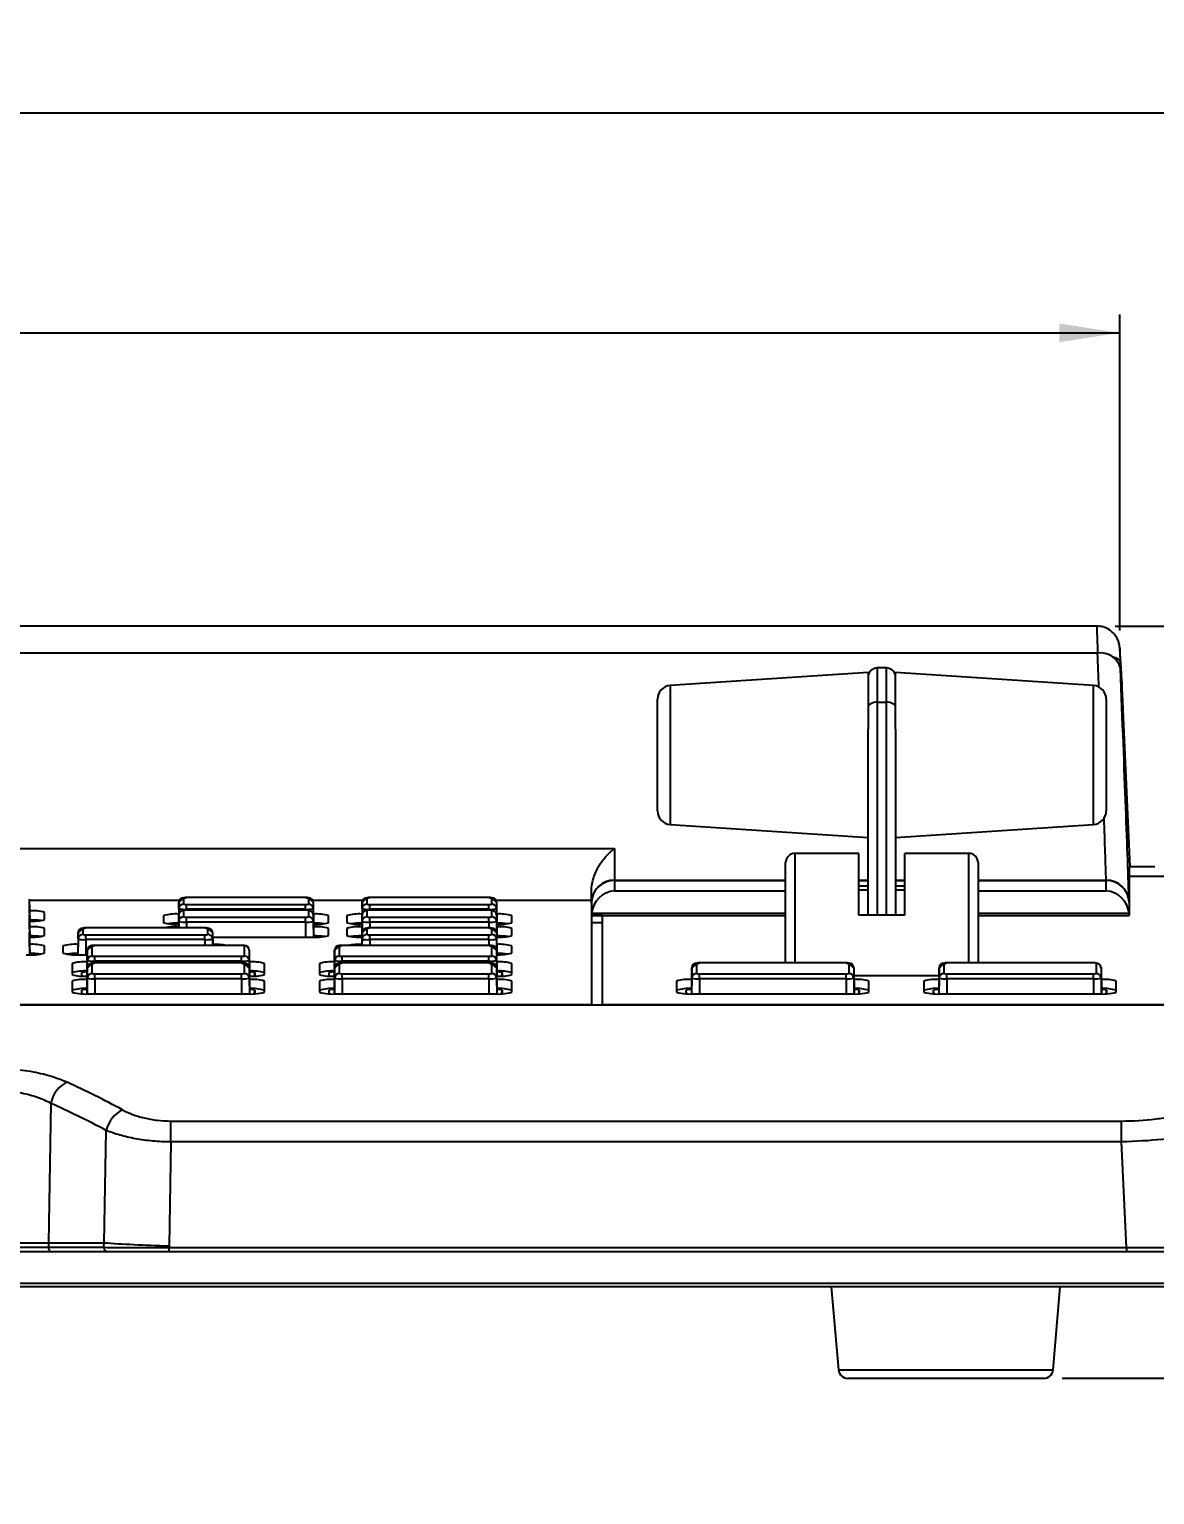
# Model space of a CAD drawing. Header units: millimetres. Extents: x 102 to 710, y 145 to 429.
# Drawn here: x 232 to 293.4, y 159.3 to 239.3 of the extents above; entities that cross this region are included whole.
import ezdxf

# ---------------------------------------------------------------- set-up
doc = ezdxf.new("R2010")
doc.units = ezdxf.units.MM
doc.layers.add('DIM', color=5, linetype='Continuous')
doc.styles.add('SLDTEXTSTYLE0', font='TXT', dxfattribs={"width": 0.75})
doc.dimstyles.new('SLDDIMSTYLE0', dxfattribs={"dimtxt": 3.5, "dimasz": 3.302, "dimexe": 0, "dimexo": 0.0625, "dimgap": 0.875, "dimtad": 1, "dimlfac": 2, "dimrnd": 1e-09, "dimzin": 4, "dimdsep": 46, "dimtxsty": 'SLDTEXTSTYLE0', "dimsah": 1, "dimcen": 0.09, "dimadec": 0, "dimazin": 1, "dimtfac": 1, "dimtofl": 0, "dimtmove": 0, "dimatfit": 3, "dimfxl": 1, "dimfrac": 2, "dimtolj": 1, "dimtzin": 12, "dimarcsym": 0})
doc.dimstyles.new('SLDDIMSTYLE1', dxfattribs={"dimtxt": 3.5, "dimasz": 3.302, "dimexe": 0, "dimexo": 0.0625, "dimgap": 0.875, "dimtad": 1, "dimlfac": 2, "dimrnd": 1e-09, "dimzin": 12, "dimdsep": 46, "dimtxsty": 'SLDTEXTSTYLE0', "dimsah": 1, "dimcen": 0.09, "dimadec": 0, "dimazin": 3, "dimtfac": 1, "dimtofl": 0, "dimtmove": 0, "dimatfit": 3, "dimfxl": 1, "dimfrac": 2, "dimtolj": 1, "dimtzin": 12, "dimarcsym": 0})
doc.dimstyles.new('SLDDIMSTYLE2', dxfattribs={"dimtxt": 3.5, "dimasz": 3.302, "dimexe": 0, "dimexo": 0.0625, "dimgap": 0.875, "dimtad": 1, "dimlfac": 2, "dimrnd": 1e-09, "dimzin": 12, "dimdsep": 46, "dimtxsty": 'SLDTEXTSTYLE0', "dimsah": 1, "dimcen": 0.09, "dimadec": 0, "dimazin": 3, "dimtfac": 1, "dimtmove": 0, "dimatfit": 0, "dimfxl": 1, "dimfrac": 2, "dimtolj": 1, "dimtzin": 12, "dimarcsym": 0})

# ---------------------------------------------------------------- blocks, each defined once
blk = doc.blocks.new('_D')
at = {"layer": 'DIM'}
for p, q in [((102.116, 172.945), (102.118, 235.749)), ((301.968, 172.941), (301.969, 235.745)), ((102.118, 234.749), (301.969, 234.745))]:
    blk.add_line(p, q, dxfattribs=at)
for points in [[(102.118, 234.749), (105.42, 234.241), (105.42, 235.257)], [(301.969, 234.745), (298.667, 235.253), (298.667, 234.237)]]:
    blk.add_solid(points, dxfattribs=at)
at = {"layer": 'DIM', "insert": (188.938, 239.259), "char_height": 3.5, "attachment_point": 1, "rotation": 359.99891, "style": 'SLDTEXTSTYLE0'}
blk.add_mtext('399.70', dxfattribs=at)
blk = doc.blocks.new('_D_1')
at = {"layer": 'DIM'}
for p, q in [((112.554, 206.508), (112.554, 223.747)), ((291.53, 206.508), (291.53, 223.747)), ((112.554, 222.747), (291.53, 222.747))]:
    blk.add_line(p, q, dxfattribs=at)
for points in [[(112.554, 222.747), (115.856, 222.239), (115.856, 223.255)], [(291.53, 222.747), (288.228, 223.255), (288.228, 222.239)]]:
    blk.add_solid(points, dxfattribs=at)
at = {"layer": 'DIM', "insert": (188.938, 227.259), "char_height": 3.5, "attachment_point": 1, "style": 'SLDTEXTSTYLE0'}
blk.add_mtext('357.95', dxfattribs=at)
blk = doc.blocks.new('_D_2')
at = {"layer": 'DIM'}
for p, q in [((311.53, 170.69), (311.53, 177.04)), ((301.585, 170.69), (312.53, 170.69)), ((311.53, 170.69), (311.53, 165.69)), ((288.388, 165.69), (312.53, 165.69)), ((311.53, 165.69), (311.53, 159.34))]:
    blk.add_line(p, q, dxfattribs=at)
for points in [[(311.53, 170.69), (312.038, 173.992), (311.022, 173.992)], [(311.53, 165.69), (311.022, 162.388), (312.038, 162.388)]]:
    blk.add_solid(points, dxfattribs=at)
at = {"layer": 'DIM', "insert": (307.018, 165.498), "char_height": 3.5, "attachment_point": 1, "rotation": 90, "style": 'SLDTEXTSTYLE0'}
blk.add_mtext('10', dxfattribs=at)
blk = doc.blocks.new('_D_3')
at = {"layer": 'DIM'}
for p, q in [((291.277, 206.747), (334.69, 206.747)), ((333.69, 170.69), (333.69, 206.747)), ((301.585, 170.69), (334.69, 170.69))]:
    blk.add_line(p, q, dxfattribs=at)
for points in [[(333.69, 206.747), (333.182, 203.445), (334.198, 203.445)], [(333.69, 170.69), (334.198, 173.992), (333.182, 173.992)]]:
    blk.add_solid(points, dxfattribs=at)
at = {"layer": 'DIM', "insert": (329.179, 184.454), "char_height": 3.5, "attachment_point": 1, "rotation": 90, "style": 'SLDTEXTSTYLE0'}
blk.add_mtext('72.12', dxfattribs=at)

msp = doc.modelspace()

# ---------------------------------------------------------------- linework, layer by layer
at = {"color": 7, "linetype": 'Continuous', "lineweight": 25}
for p, q in [((290.2771, 206.7471), (113.8069, 206.7471)), ((291.6231, 204.1469), (291.5283, 205.5382)), ((291.53, 205.5075), (291.5283, 205.5382)), ((290.3153, 205.2664), (113.7688, 205.2664)), ((291.542, 204.8155), (291.5296, 204.8535)), ((291.6248, 204.1162), (291.53, 205.5075)), ((277.792, 204.2076), (266.9932, 203.5033)), ((277.792, 204.2076), (277.792, 201.1137)), ((278.792, 204.4576), (278.292, 204.4576)), ((290.0908, 203.5033), (279.292, 204.2076)), ((279.292, 201.1137), (279.292, 204.2076)), ((291.6248, 204.1162), (291.6231, 204.1469)), ((266.292, 196.6603), (266.292, 202.7549)), ((278.292, 202.5924), (278.792, 202.5924)), ((290.792, 202.7549), (290.792, 197.4827)), ((292.0949, 193.6045), (291.7362, 201.7574)), ((277.792, 190.9736), (277.792, 201.1137)), ((279.292, 201.1137), (279.292, 190.9736)), ((290.792, 197.4827), (290.792, 196.6603)), ((266.9932, 195.9119), (277.792, 195.2076)), ((279.292, 195.2076), (290.0908, 195.9119)), ((263.942, 194.5997), (263.942, 192.8698)), ((277.292, 194.3395), (273.792, 194.3395)), ((277.292, 190.9736), (277.292, 194.3395)), ((283.292, 194.3395), (279.792, 194.3395)), ((279.792, 190.9736), (279.792, 194.3395)), ((273.292, 188.3607), (273.292, 193.8395)), ((283.792, 193.8395), (283.792, 188.3607)), ((293.4361, 193.6045), (292.0495, 193.6045)), ((263.942, 192.8698), (263.942, 192.8567)), ((263.942, 192.8567), (263.942, 192.3029)), ((263.942, 192.8567), (263.942, 192.8567)), ((263.942, 192.8567), (273.292, 192.8567)), ((277.292, 192.8567), (277.792, 192.8567)), ((279.292, 192.8567), (279.792, 192.8567)), ((283.792, 192.8567), (290.7897, 192.8567)), ((290.7897, 192.8567), (290.7893, 192.8698)), ((290.7911, 192.3029), (290.7911, 192.8567)), ((292.042, 193.0886), (292.042, 190.953)), ((292.042, 193.0886), (293.9518, 193.0886)), ((247.0896, 191.9341), (240.5896, 191.9341)), ((247.0896, 191.9331), (240.5896, 191.9331)), ((257.0896, 191.9341), (250.5896, 191.9341)), ((257.0896, 191.9331), (250.5896, 191.9331)), ((262.692, 191.6801), (262.692, 192.273)), ((277.292, 192.5719), (277.792, 192.5719)), ((277.792, 192.3385), (277.292, 192.3385)), ((279.292, 192.5719), (279.792, 192.5719)), ((279.792, 192.3385), (279.292, 192.3385)), ((232.0066, 191.8482), (232.0066, 191.4996)), ((232.0066, 191.8482), (232.0278, 190.6407)), ((232.0079, 191.7763), (240.2912, 191.7763)), ((240.1726, 191.6739), (240.1515, 190.4664)), ((240.1726, 191.3253), (240.1726, 191.6739)), ((240.4226, 191.9186), (240.4226, 191.57)), ((240.4226, 191.2213), (240.4226, 190.8727)), ((240.5896, 191.2889), (240.5896, 191.5554)), ((240.5896, 191.5554), (247.0896, 191.5554)), ((247.0896, 191.2889), (240.5896, 191.2889)), ((247.0896, 191.2368), (240.5896, 191.2368)), ((247.0896, 191.2359), (240.5896, 191.2359)), ((247.0896, 191.2889), (247.0896, 191.5554)), ((247.2567, 191.57), (247.2567, 191.9186)), ((247.2567, 190.8727), (247.2567, 191.2213)), ((247.3881, 191.7763), (250.2912, 191.7763)), ((247.5066, 191.6739), (247.5066, 191.3253)), ((247.5066, 191.6739), (247.5278, 190.4664)), ((250.1726, 191.6739), (250.1515, 190.4664)), ((250.1726, 191.3253), (250.1726, 191.6739)), ((250.4226, 191.9186), (250.4226, 191.57)), ((250.4226, 191.2213), (250.4226, 190.8727)), ((250.5896, 191.2889), (250.5896, 191.5554)), ((250.5896, 191.5554), (257.0896, 191.5554)), ((257.0896, 191.2889), (250.5896, 191.2889)), ((257.0896, 191.2368), (250.5896, 191.2368)), ((257.0896, 191.2359), (250.5896, 191.2359)), ((257.0896, 191.2889), (257.0896, 191.5554)), ((257.2567, 191.57), (257.2567, 191.9186)), ((257.2567, 190.8727), (257.2567, 191.2213)), ((257.3881, 191.7763), (262.692, 191.7763)), ((257.5066, 191.6739), (257.5066, 191.3253)), ((257.5066, 191.6739), (257.5278, 190.4664)), ((262.692, 191.6303), (262.692, 191.6801)), ((262.692, 191.6303), (262.692, 190.953)), ((292.0381, 191.7344), (292.0399, 191.6781)), ((292.0399, 191.6781), (292.0399, 191.003)), ((232.0066, 190.9766), (232.0066, 190.628)), ((232.0066, 190.9766), (232.0278, 189.7691)), ((232.8396, 190.7263), (232.8396, 191.1185)), ((239.3396, 190.9442), (239.3396, 190.552)), ((240.1726, 190.9766), (240.1604, 190.2781)), ((240.1726, 190.628), (240.1726, 190.9766)), ((240.5896, 190.5917), (240.5896, 190.8582)), ((240.5896, 190.8582), (247.0896, 190.8582)), ((247.0896, 190.5917), (240.5896, 190.5917)), ((247.0896, 190.5917), (247.0896, 190.8582)), ((247.5066, 190.9766), (247.5066, 190.628)), ((247.5066, 190.9766), (247.5278, 189.7691)), ((248.3396, 190.552), (248.3396, 190.9442)), ((249.3396, 190.9442), (249.3396, 190.552)), ((250.1726, 190.9766), (250.1515, 189.7691)), ((250.1726, 190.628), (250.1726, 190.9766)), ((250.5896, 190.5917), (250.5896, 190.8582)), ((250.5896, 190.8582), (257.0896, 190.8582)), ((257.0896, 190.5917), (250.5896, 190.5917)), ((257.0896, 190.5917), (257.0896, 190.8582)), ((257.5066, 190.9766), (257.5066, 190.628)), ((257.5066, 190.9766), (257.5278, 189.7691)), ((258.3396, 190.552), (258.3396, 190.9442)), ((262.692, 190.953), (273.292, 190.953)), ((263.292, 190.9509), (262.692, 190.9509)), ((262.692, 190.9509), (262.692, 186.0895)), ((263.292, 190.5524), (262.692, 190.5524)), ((263.292, 186.0895), (263.292, 190.9509)), ((279.792, 190.9736), (277.292, 190.9736)), ((283.792, 190.953), (292.042, 190.953)), ((292.042, 190.953), (292.0399, 191.003)), ((232.0066, 190.0179), (232.0066, 189.6693)), ((232.0066, 190.0179), (232.0278, 188.8104)), ((232.8396, 189.8547), (232.8396, 190.2469)), ((234.6726, 190.0179), (234.6515, 188.8104)), ((234.6726, 189.6693), (234.6726, 190.0179)), ((234.9226, 190.2626), (234.9226, 189.914)), ((241.5896, 190.2781), (235.0896, 190.2781)), ((241.5896, 190.2772), (235.0896, 190.2772)), ((235.0896, 189.633), (235.0896, 189.8994)), ((235.0896, 189.8994), (241.5896, 189.8994)), ((241.5896, 189.633), (235.0896, 189.633)), ((241.5896, 189.633), (241.5896, 189.8994)), ((241.7567, 189.914), (241.7567, 190.2626)), ((242.0066, 190.0179), (242.0066, 189.6693)), ((242.0066, 190.0179), (242.0189, 189.3194)), ((242.011, 189.7676), (247.3396, 189.7676)), ((248.3396, 189.8547), (248.3396, 190.2469)), ((249.3396, 190.2469), (249.3396, 189.8547)), ((250.1726, 190.0179), (250.1604, 189.3194)), ((250.1726, 189.6693), (250.1726, 190.0179)), ((250.4226, 190.2626), (250.4226, 189.914)), ((257.0896, 190.2781), (250.5896, 190.2781)), ((257.0896, 190.2772), (250.5896, 190.2772)), ((250.5896, 189.633), (250.5896, 189.8994)), ((250.5896, 189.8994), (257.0896, 189.8994)), ((257.0896, 189.633), (250.5896, 189.633)), ((257.0896, 189.633), (257.0896, 189.8994)), ((257.2567, 189.914), (257.2567, 190.2626)), ((257.5066, 190.0179), (257.5066, 189.6693)), ((257.5066, 190.0179), (257.5278, 188.8104)), ((258.3396, 189.8547), (258.3396, 190.2469)), ((232.8396, 188.896), (232.8396, 189.2882)), ((233.8396, 189.2882), (233.8396, 188.896)), ((234.8396, 188.8089), (235.1682, 188.8089)), ((235.1726, 189.0592), (235.1476, 187.6339)), ((235.1726, 188.4927), (235.1726, 189.0592)), ((235.4226, 189.3039), (235.4226, 188.7374)), ((243.5896, 189.3194), (235.5896, 189.3194)), ((243.5896, 189.3185), (235.5896, 189.3185)), ((243.7567, 188.7374), (243.7567, 189.3039)), ((244.0066, 189.0592), (244.0066, 188.4927)), ((244.0066, 189.0592), (244.0316, 187.6339)), ((248.6726, 189.0592), (248.6476, 187.6339)), ((248.6726, 188.4927), (248.6726, 189.0592)), ((248.9226, 189.3039), (248.9226, 188.7374)), ((257.0896, 189.3194), (249.0896, 189.3194)), ((257.0896, 189.3185), (249.0896, 189.3185)), ((257.2567, 188.7374), (257.2567, 189.3039)), ((257.5066, 189.0592), (257.5066, 188.4927)), ((257.5066, 189.0592), (257.5316, 187.6339)), ((258.3396, 188.896), (258.3396, 189.2882)), ((234.3396, 188.3295), (234.3396, 187.7194)), ((235.1726, 188.1005), (235.1476, 186.6752)), ((235.1726, 187.534), (235.1726, 188.1005)), ((235.4226, 188.3452), (235.4226, 187.7787)), ((235.5896, 188.4564), (235.5896, 188.7228)), ((235.5896, 188.7228), (243.5896, 188.7228)), ((243.5896, 188.4564), (235.5896, 188.4564)), ((243.5896, 188.3607), (235.5896, 188.3607)), ((243.5896, 188.3598), (235.5896, 188.3598)), ((243.5896, 188.4564), (243.5896, 188.7228)), ((243.7567, 187.7787), (243.7567, 188.3452)), ((244.0066, 188.1005), (244.0066, 187.534)), ((244.0066, 188.1005), (244.0316, 186.6752)), ((244.8396, 187.7194), (244.8396, 188.3295)), ((247.8396, 188.3295), (247.8396, 187.7194)), ((248.6726, 188.1005), (248.6476, 186.6752)), ((248.6726, 187.534), (248.6726, 188.1005)), ((248.9226, 188.3452), (248.9226, 187.7787)), ((249.0896, 188.4564), (249.0896, 188.7228)), ((249.0896, 188.7228), (257.0896, 188.7228)), ((257.0896, 188.4564), (249.0896, 188.4564)), ((257.0896, 188.3607), (249.0896, 188.3607)), ((257.0896, 188.3598), (249.0896, 188.3598)), ((257.0896, 188.4564), (257.0896, 188.7228)), ((257.2567, 187.7787), (257.2567, 188.3452)), ((257.5066, 188.1005), (257.5066, 187.534)), ((257.5066, 188.1005), (257.5316, 186.6752)), ((258.3396, 187.7194), (258.3396, 188.3295)), ((268.1726, 188.1005), (268.1476, 186.6752)), ((268.1726, 187.534), (268.1726, 188.1005)), ((268.4226, 188.3452), (268.4226, 187.7787)), ((276.5896, 188.3607), (268.5896, 188.3607)), ((276.5896, 188.3598), (268.5896, 188.3598)), ((276.7567, 187.7787), (276.7567, 188.3452)), ((277.0066, 188.1005), (277.0066, 187.534)), ((277.0066, 188.1005), (277.0316, 186.6752)), ((281.6726, 188.1005), (281.6476, 186.6752)), ((281.6726, 187.534), (281.6726, 188.1005)), ((281.9226, 188.3452), (281.9226, 187.7787)), ((290.0896, 188.3607), (282.0896, 188.3607)), ((290.0896, 188.3598), (282.0896, 188.3598)), ((290.2567, 187.7787), (290.2567, 188.3452)), ((290.5066, 188.1005), (290.5066, 187.534)), ((290.5066, 188.1005), (290.5316, 186.6752)), ((234.3396, 187.3708), (234.3396, 186.7607)), ((234.8658, 187.6427), (234.8658, 187.8314)), ((235.5896, 187.4976), (235.5896, 187.7641)), ((235.5896, 187.7641), (243.5896, 187.7641)), ((243.5896, 187.4976), (235.5896, 187.4976)), ((243.5896, 187.4976), (243.5896, 187.7641)), ((244.3134, 187.8314), (244.3134, 187.6427)), ((244.8396, 186.7607), (244.8396, 187.3708)), ((247.8396, 187.3708), (247.8396, 186.7607)), ((248.3658, 187.6427), (248.3658, 187.8314)), ((249.0896, 187.4976), (249.0896, 187.7641)), ((249.0896, 187.7641), (257.0896, 187.7641)), ((257.0896, 187.4976), (249.0896, 187.4976)), ((257.0896, 187.4976), (257.0896, 187.7641)), ((257.8134, 187.8314), (257.8134, 187.6427)), ((258.3396, 186.7607), (258.3396, 187.3708)), ((267.3396, 187.3708), (267.3396, 186.7607)), ((268.5896, 187.4976), (268.5896, 187.7641)), ((268.5896, 187.7641), (276.5896, 187.7641)), ((276.5896, 187.4976), (268.5896, 187.4976)), ((276.5896, 187.4976), (276.5896, 187.7641)), ((277.0141, 187.6757), (281.6652, 187.6757)), ((277.8396, 186.7607), (277.8396, 187.3708)), ((280.8396, 187.3708), (280.8396, 186.7607)), ((282.0896, 187.4976), (282.0896, 187.7641)), ((282.0896, 187.7641), (290.0896, 187.7641)), ((290.0896, 187.4976), (282.0896, 187.4976)), ((290.0896, 187.4976), (290.0896, 187.7641)), ((291.3396, 186.7607), (291.3396, 187.3708)), ((234.8658, 186.684), (234.8658, 186.8727)), ((235.3396, 186.6735), (243.8396, 186.6735)), ((244.3134, 186.8727), (244.3134, 186.684)), ((248.3658, 186.684), (248.3658, 186.8727)), ((248.8396, 186.6735), (257.3396, 186.6735)), ((257.8134, 186.8727), (257.8134, 186.684)), ((267.8658, 186.684), (267.8658, 186.8727)), ((268.3396, 186.6735), (276.8396, 186.6735)), ((277.3134, 186.8727), (277.3134, 186.684)), ((281.3658, 186.684), (281.3658, 186.8727)), ((281.8396, 186.6735), (290.3396, 186.6735)), ((290.8134, 186.8727), (290.8134, 186.684)), ((299.4361, 186.0526), (104.648, 186.0526)), ((174.7094, 186.0895), (262.692, 186.0895)), ((262.692, 186.0526), (262.692, 186.0895)), ((263.292, 186.0526), (263.292, 186.0895)), ((263.292, 186.0895), (299.4095, 186.0895)), ((233.1849, 180.6939), (233.047, 173.0895)), ((236.0941, 173.0894), (236.2053, 179.2194)), ((239.7351, 178.5923), (239.7351, 179.7331)), ((239.7351, 179.7331), (291.6271, 179.7331)), ((291.6271, 178.5923), (291.6271, 179.7331)), ((239.7351, 178.5923), (239.6322, 172.9164)), ((291.6271, 178.5923), (239.7351, 178.5923)), ((291.8964, 172.8286), (291.6271, 178.5923)), ((229.5062, 172.8395), (233.0456, 172.8395)), ((233.0456, 173.0895), (233.0456, 172.8395)), ((233.0456, 172.8395), (236.0799, 172.8395)), ((233.047, 173.0895), (236.0908, 173.0895)), ((236.0799, 172.8395), (236.0908, 173.0895)), ((239.6322, 172.9164), (239.6284, 172.8286)), ((239.6284, 172.8286), (291.8964, 172.8286)), ((239.6284, 172.8286), (239.6284, 172.5895)), ((291.8964, 172.8286), (291.8964, 172.5895)), ((233.2226, 172.5895), (229.5062, 172.5895)), ((236.2569, 172.5895), (233.2226, 172.5895)), ((239.6284, 172.5895), (236.2569, 172.5895)), ((291.8964, 172.5895), (239.6284, 172.5895)), ((301.6436, 172.5895), (291.8964, 172.5895)), ((103.4643, 170.8835), (300.6028, 170.8835)), ((300.585, 170.6895), (103.4821, 170.6895)), ((275.7836, 170.6895), (276.1811, 166.146)), ((287.8861, 166.146), (288.2836, 170.6895)), ((277.0876, 165.6895), (276.6792, 165.6895)), ((287.388, 165.6895), (277.0876, 165.6895))]:
    msp.add_line(p, q, dxfattribs=at)
at = {"color": 8, "linetype": 'Continuous', "lineweight": 25}
for p, q in [((278.292, 204.4576), (278.292, 202.5924)), ((278.792, 202.5924), (278.792, 204.4576)), ((266.9932, 203.5033), (266.9932, 195.9119)), ((290.0908, 196.9363), (290.0908, 203.5033)), ((278.292, 202.5924), (278.292, 190.9736)), ((278.792, 190.9736), (278.792, 202.5924)), ((290.0908, 195.9119), (290.0908, 196.9363)), ((169.542, 194.5997), (263.942, 194.5997)), ((273.792, 194.3395), (273.792, 188.3607)), ((283.292, 188.3607), (283.292, 194.3395)), ((263.942, 192.8698), (273.292, 192.8698)), ((277.292, 192.8698), (277.792, 192.8698)), ((279.292, 192.8698), (279.792, 192.8698)), ((283.792, 192.8698), (290.7893, 192.8698)), ((240.5896, 191.9331), (240.5896, 191.9341)), ((247.0896, 191.9331), (247.0896, 191.9341)), ((250.5896, 191.9331), (250.5896, 191.9341)), ((257.0896, 191.9331), (257.0896, 191.9341)), ((263.942, 192.3029), (273.292, 192.3029)), ((283.792, 192.3029), (290.7911, 192.3029)), ((232.0066, 191.4996), (232.0217, 190.6406)), ((240.1726, 191.3253), (240.1576, 190.4663)), ((240.5896, 191.2889), (240.5896, 191.2368)), ((240.5896, 191.2359), (240.5896, 191.2368)), ((247.0896, 191.2889), (247.0896, 191.2368)), ((247.0896, 191.2359), (247.0896, 191.2368)), ((247.5066, 191.3253), (247.5217, 190.4663)), ((250.1726, 191.3253), (250.1576, 190.4663)), ((250.5896, 191.2889), (250.5896, 191.2368)), ((250.5896, 191.2359), (250.5896, 191.2368)), ((257.0896, 191.2889), (257.0896, 191.2368)), ((257.0896, 191.2359), (257.0896, 191.2368)), ((257.5066, 191.3253), (257.5217, 190.4663)), ((232.0066, 190.628), (232.0217, 189.769)), ((240.1726, 190.628), (240.1665, 190.2781)), ((240.5896, 190.5917), (240.5896, 190.2781)), ((247.0896, 190.5917), (247.0896, 189.7676)), ((247.5066, 190.628), (247.5217, 189.769)), ((250.1726, 190.628), (250.1576, 189.769)), ((250.5896, 190.5917), (250.5896, 190.2781)), ((257.0896, 190.5917), (257.0896, 190.2781)), ((257.5066, 190.628), (257.5217, 189.769)), ((273.292, 191.0576), (262.6968, 191.0576)), ((292.0363, 191.0576), (283.792, 191.0576)), ((232.0066, 189.6693), (232.0217, 188.8103)), ((234.6726, 189.6693), (234.6576, 188.8103)), ((235.0896, 190.2772), (235.0896, 190.2781)), ((235.0896, 189.633), (235.0896, 188.8089)), ((241.5896, 190.2772), (241.5896, 190.2781)), ((241.5896, 189.633), (241.5896, 189.3194)), ((242.0066, 189.6693), (242.0128, 189.3194)), ((250.1726, 189.6693), (250.1665, 189.3194)), ((250.5896, 190.2772), (250.5896, 190.2781)), ((250.5896, 189.633), (250.5896, 189.3194)), ((257.0896, 190.2772), (257.0896, 190.2781)), ((257.0896, 189.633), (257.0896, 189.3194)), ((257.5066, 189.6693), (257.5217, 188.8103)), ((235.5896, 189.3185), (235.5896, 189.3194)), ((243.5896, 189.3185), (243.5896, 189.3194)), ((249.0896, 189.3185), (249.0896, 189.3194)), ((257.0896, 189.3185), (257.0896, 189.3194)), ((235.1726, 188.4927), (235.1576, 187.6337)), ((235.5896, 188.4564), (235.5896, 188.3607)), ((235.5896, 188.3598), (235.5896, 188.3607)), ((243.5896, 188.4564), (243.5896, 188.3607)), ((243.5896, 188.3598), (243.5896, 188.3607)), ((244.0066, 188.4927), (244.0217, 187.6337)), ((248.6726, 188.4927), (248.6576, 187.6337)), ((249.0896, 188.4564), (249.0896, 188.3607)), ((249.0896, 188.3598), (249.0896, 188.3607)), ((257.0896, 188.4564), (257.0896, 188.3607)), ((257.0896, 188.3598), (257.0896, 188.3607)), ((257.5066, 188.4927), (257.5217, 187.6337)), ((268.5896, 188.3598), (268.5896, 188.3607)), ((276.5896, 188.3598), (276.5896, 188.3607)), ((282.0896, 188.3598), (282.0896, 188.3607)), ((290.0896, 188.3598), (290.0896, 188.3607)), ((234.8758, 187.6422), (234.8658, 187.8314)), ((235.1726, 187.534), (235.1576, 186.675)), ((235.5896, 187.4976), (235.5896, 186.6735)), ((243.5896, 187.4976), (243.5896, 186.6735)), ((244.0066, 187.534), (244.0217, 186.675)), ((244.3035, 187.6422), (244.3134, 187.8314)), ((248.3758, 187.6422), (248.3658, 187.8314)), ((248.6726, 187.534), (248.6576, 186.675)), ((249.0896, 187.4976), (249.0896, 186.6735)), ((257.0896, 187.4976), (257.0896, 186.6735)), ((257.5066, 187.534), (257.5217, 186.675)), ((257.8035, 187.6422), (257.8134, 187.8314)), ((268.1726, 187.534), (268.1576, 186.675)), ((268.5896, 187.4976), (268.5896, 186.6735)), ((276.5896, 187.4976), (276.5896, 186.6735)), ((277.0066, 187.534), (277.0217, 186.675)), ((281.6726, 187.534), (281.6576, 186.675)), ((282.0896, 187.4976), (282.0896, 186.6735)), ((290.0896, 187.4976), (290.0896, 186.6735)), ((290.5066, 187.534), (290.5217, 186.675)), ((234.8758, 186.6835), (234.8658, 186.8727)), ((244.3035, 186.6835), (244.3134, 186.8727)), ((248.3758, 186.6835), (248.3658, 186.8727)), ((257.8035, 186.6835), (257.8134, 186.8727)), ((267.8758, 186.6835), (267.8658, 186.8727)), ((277.3035, 186.6835), (277.3134, 186.8727)), ((281.3758, 186.6835), (281.3658, 186.8727)), ((290.8035, 186.6835), (290.8134, 186.8727)), ((276.1811, 166.146), (287.8861, 166.146))]:
    msp.add_line(p, q, dxfattribs=at)
at = {"color": 7, "linetype": 'Continuous', "lineweight": 25, "flags": 128}
for points in [[(278.292, 202.5924), (278.1945, 202.5865), (278.1007, 202.5693), (278.0143, 202.5412), (277.9385, 202.5034), (277.8763, 202.4574), (277.8301, 202.4049), (277.8016, 202.348), (277.792, 202.2887)], [(279.292, 202.2887), (279.2824, 202.348), (279.254, 202.4049), (279.2078, 202.4574), (279.1456, 202.5034), (279.0698, 202.5412), (278.9834, 202.5693), (278.8896, 202.5865), (278.792, 202.5924)]]:
    msp.add_lwpolyline(points, dxfattribs=at)
at = {"color": 7, "linetype": 'Continuous', "lineweight": 25}
for centre, radius, start, end in [((290.4909, 204.1747), 1.1057, 13.929598, 99.13847), ((278.292, 203.9576), 0.5, 90, 180), ((278.792, 203.9576), 0.5, 0, 90), ((267.042, 202.7549), 0.75, 93.731397, 180), ((290.042, 202.7549), 0.75, 0, 86.268603), ((267.042, 196.6603), 0.75, 180, 266.268603), ((290.042, 196.6603), 0.75, 273.731397, 0), ((273.792, 193.8395), 0.5, 90, 180), ((283.292, 193.8395), 0.5, 0, 90), ((263.9126, 191.6492), 1.221, 88.620003, 178.550047), ((290.8212, 191.6505), 1.2197, 3.943219, 91.502214), ((240.5482, 191.443), 0.4919, 85.166763, 104.79582), ((247.1311, 191.4431), 0.4918, 75.203641, 94.833555), ((250.5482, 191.4431), 0.4918, 85.166445, 104.796359), ((257.1311, 191.443), 0.4919, 75.204143, 94.833054), ((232.1643, 188.6275), 2.5809, 74.831898, 93.251795), ((240.4221, 191.669), 0.2495, 89.893388, 178.888549), ((240.4221, 191.3204), 0.2495, 89.893629, 178.888744), ((240.4862, 192.5123), 1.2278, 255.20419, 274.833977), ((240.4221, 190.9718), 0.2495, 89.893388, 178.888549), ((240.5482, 192.0455), 0.4918, 255.20356, 274.833857), ((240.5482, 190.7458), 0.4919, 85.166763, 104.79582), ((247.1311, 192.0455), 0.4918, 265.165824, 284.796979), ((247.1931, 192.5124), 1.2278, 265.166149, 284.795684), ((247.1311, 190.7458), 0.4918, 75.203641, 94.833555), ((247.2571, 191.669), 0.2495, 1.112804, 90.106113), ((247.2571, 191.3204), 0.2495, 1.112609, 90.105872), ((247.2571, 190.9718), 0.2495, 1.112804, 90.106113), ((250.4221, 191.669), 0.2495, 89.893887, 178.887196), ((250.4221, 191.3204), 0.2495, 89.894128, 178.887391), ((250.4862, 192.5124), 1.2278, 255.204316, 274.833851), ((250.4221, 190.9718), 0.2495, 89.893887, 178.887196), ((250.5482, 192.0455), 0.4918, 255.203021, 274.834176), ((250.5482, 190.7458), 0.4918, 85.166445, 104.796359), ((257.1311, 192.0455), 0.4918, 265.166326, 284.796478), ((257.1931, 192.5123), 1.2278, 265.166097, 284.795825), ((257.1311, 190.7458), 0.4919, 75.204143, 94.833054), ((257.2571, 191.669), 0.2495, 1.111451, 90.106612), ((257.2571, 191.3204), 0.2495, 1.111256, 90.106371), ((257.2571, 190.9718), 0.2495, 1.111451, 90.106612), ((232.1643, 187.7559), 2.5809, 74.831712, 93.251724), ((231.9481, 183.5855), 7.1209, 84.473141, 89.367972), ((231.948, 188.0968), 2.5627, 84.006017, 88.221367), ((232.1687, 193.1966), 2.5598, 266.844063, 285.19404), ((240.0149, 188.4532), 2.5809, 86.748135, 105.168429), ((240.0105, 193.0224), 2.5599, 254.806099, 273.155798), ((240.0918, 186.0384), 4.2949, 89.072264, 99.189283), ((240.2164, 183.686), 6.846, 90.533688, 95.625218), ((240.2314, 187.9205), 2.5647, 91.779699, 95.99171), ((240.4221, 190.6232), 0.2495, 89.893629, 178.888744), ((240.4862, 191.8152), 1.2279, 255.204594, 274.833065), ((240.5482, 191.3482), 0.4918, 255.202563, 274.834854), ((247.1311, 191.3482), 0.4918, 265.164827, 284.797977), ((247.1931, 191.8152), 1.2279, 265.167061, 284.79528), ((247.2571, 190.6232), 0.2495, 1.112609, 90.105872), ((247.6643, 188.4533), 2.5808, 74.831437, 93.251945), ((247.6643, 187.756), 2.5809, 74.831618, 93.251764), ((247.4482, 183.4128), 7.1194, 84.472605, 89.368527), ((247.4478, 187.9205), 2.5647, 84.00829, 88.220301), ((247.6687, 193.0223), 2.5598, 266.844065, 285.194038), ((250.0149, 188.4533), 2.5808, 86.748055, 105.168563), ((250.0105, 193.0223), 2.5598, 254.805962, 273.155935), ((250.0149, 187.756), 2.5809, 86.748236, 105.168382), ((250.2163, 183.6864), 6.8456, 90.533503, 95.625365), ((250.2314, 187.9205), 2.5647, 91.779699, 95.99171), ((250.4221, 190.6232), 0.2495, 89.894128, 178.887391), ((250.4862, 191.8152), 1.2279, 255.20472, 274.832939), ((250.5482, 191.3482), 0.4918, 255.202023, 274.835173), ((257.1311, 191.3482), 0.4918, 265.165329, 284.797475), ((257.1931, 191.8152), 1.2279, 265.167008, 284.795421), ((257.2571, 190.6232), 0.2495, 1.111256, 90.106371), ((257.6643, 188.4532), 2.5809, 74.831571, 93.251865), ((257.6643, 187.7559), 2.5809, 74.831752, 93.251684), ((257.4482, 183.413), 7.1192, 84.472536, 89.368558), ((257.4478, 187.9205), 2.5647, 84.00829, 88.220301), ((257.6687, 193.0224), 2.5599, 266.844202, 285.193901), ((232.166, 192.3378), 2.5729, 266.78468, 285.178125), ((231.9482, 182.7148), 7.1201, 84.472848, 89.368265), ((231.9478, 187.2233), 2.5647, 84.008225, 88.220289), ((234.9221, 190.0131), 0.2495, 89.893629, 178.888744), ((234.9221, 189.6645), 0.2495, 89.892952, 178.888985), ((234.9862, 190.8564), 1.2278, 255.204195, 274.833464), ((235.0482, 189.787), 0.4919, 85.166557, 104.794758), ((235.0482, 190.3896), 0.4919, 255.205242, 274.833443), ((241.6311, 189.7871), 0.4919, 75.204703, 94.833762), ((241.6311, 190.3895), 0.4919, 265.166238, 284.795297), ((241.6931, 190.8564), 1.2278, 265.166662, 284.795679), ((241.7571, 190.0131), 0.2495, 1.112609, 90.105872), ((241.7571, 189.6645), 0.2495, 1.112368, 90.106549), ((247.5877, 192.7013), 2.9442, 265.166089, 284.796198), ((247.4481, 182.7146), 7.1202, 84.472911, 89.368221), ((247.4478, 187.2232), 2.5647, 84.00829, 88.220301), ((250.018, 192.3599), 2.5954, 254.848688, 273.319001), ((250.2164, 182.9883), 6.8465, 90.533833, 95.625034), ((250.2314, 187.2232), 2.5647, 91.779699, 95.99171), ((250.4221, 190.0131), 0.2495, 89.894128, 178.887391), ((250.4221, 189.6645), 0.2495, 89.893451, 178.887632), ((250.4862, 190.8564), 1.2278, 255.204321, 274.833338), ((250.5482, 189.7871), 0.4919, 85.166238, 104.795297), ((250.5482, 190.3895), 0.4919, 255.204703, 274.833762), ((257.1311, 189.7871), 0.4919, 75.205204, 94.83326), ((257.1311, 190.3896), 0.4919, 265.16674, 284.794796), ((257.1931, 190.8564), 1.2278, 265.166609, 284.795821), ((257.2571, 190.0131), 0.2495, 1.111256, 90.106371), ((257.2571, 189.6645), 0.2495, 1.111015, 90.107048), ((257.6613, 192.36), 2.5955, 266.681133, 285.151177), ((257.4482, 182.7148), 7.1201, 84.472842, 89.368253), ((257.4478, 187.2232), 2.5647, 84.00829, 88.220301), ((232.0877, 191.7426), 2.9442, 265.166157, 284.796111), ((232.1643, 186.7972), 2.5809, 74.831898, 93.251795), ((231.9481, 181.7553), 7.1209, 84.473141, 89.367972), ((231.948, 186.2666), 2.5627, 84.006017, 88.221367), ((234.5149, 186.7972), 2.5809, 86.748245, 105.168062), ((234.5915, 191.7426), 2.9443, 255.203934, 274.833817), ((234.7165, 182.0286), 6.8475, 90.534247, 95.624659), ((234.7313, 186.2665), 2.5627, 91.778622, 95.993918), ((235.4221, 189.0544), 0.2495, 89.894128, 178.887391), ((235.4221, 188.4879), 0.2495, 89.894221, 178.887298), ((235.5482, 188.8284), 0.4919, 85.166238, 104.795297), ((235.5482, 189.2129), 0.4918, 255.203021, 274.834176), ((242.0298, 184.2804), 5.0936, 81.605676, 90.133058), ((243.6311, 188.8284), 0.4919, 75.204703, 94.833762), ((243.6311, 189.2129), 0.4918, 265.165824, 284.796979), ((243.7571, 189.0544), 0.2495, 1.112609, 90.105872), ((243.7571, 188.4879), 0.2495, 1.112702, 90.105779), ((248.9221, 189.0544), 0.2495, 89.89364, 178.887879), ((248.9221, 188.4879), 0.2495, 89.893733, 178.887786), ((249.0482, 188.8284), 0.4919, 85.166238, 104.795297), ((249.0482, 189.2129), 0.4918, 255.203021, 274.834176), ((250.0918, 185.0796), 4.295, 89.072209, 99.189057), ((257.1311, 188.8283), 0.4919, 75.205204, 94.83326), ((257.1311, 189.2129), 0.4918, 265.166326, 284.796478), ((257.2571, 189.0544), 0.2495, 1.111256, 90.106371), ((257.2571, 188.4879), 0.2495, 1.111349, 90.106278), ((257.6643, 186.7972), 2.5809, 74.831938, 93.251755), ((257.4481, 181.7553), 7.1209, 84.473135, 89.36796), ((257.448, 186.2665), 2.5627, 84.006082, 88.221378), ((257.6687, 191.3664), 2.5598, 266.844103, 285.194), ((235.0149, 185.8385), 2.5809, 86.74806, 105.168375), ((235.4862, 189.6798), 1.2278, 255.204318, 274.833595), ((235.4221, 188.0957), 0.2495, 89.894008, 178.887294), ((235.5482, 187.8697), 0.4918, 85.166341, 104.795828), ((243.6931, 189.6798), 1.2278, 265.166405, 284.795682), ((243.6311, 187.8697), 0.4918, 75.204172, 94.833659), ((243.7571, 188.0957), 0.2495, 1.112706, 90.105992), ((244.1643, 185.8386), 2.5809, 74.831571, 93.25194), ((248.5149, 185.8386), 2.5809, 86.74806, 105.168429), ((248.9862, 189.6798), 1.2278, 255.204318, 274.833595), ((248.9221, 188.0957), 0.2495, 89.89352, 178.887782), ((249.0482, 187.8697), 0.4918, 85.166341, 104.795828), ((257.1931, 189.6798), 1.2278, 265.166353, 284.795823), ((257.1311, 187.8696), 0.4919, 75.204673, 94.833157), ((257.2571, 188.0957), 0.2495, 1.111353, 90.106492), ((257.6643, 185.8385), 2.5809, 74.831705, 93.25186), ((268.4221, 188.0957), 0.2495, 89.893884, 178.888271), ((268.5482, 187.8696), 0.4919, 85.166843, 104.795327), ((276.6311, 187.8696), 0.4919, 75.204673, 94.833157), ((276.7572, 188.0957), 0.2495, 1.110002, 90.107844), ((281.9221, 188.0957), 0.2495, 89.89486, 178.887295), ((282.0482, 187.8696), 0.4919, 85.166843, 104.795327), ((290.1311, 187.8697), 0.4918, 75.203172, 94.834658), ((290.2571, 188.0957), 0.2495, 1.112707, 90.106845), ((235.0111, 185.3586), 2.5623, 86.833136, 105.190753), ((235.0088, 190.1818), 2.5517, 254.796159, 273.118413), ((235.0149, 184.8798), 2.5809, 86.74811, 105.168325), ((235.1028, 187.1413), 0.7297, 86.153345, 108.951221), ((235.4221, 187.5291), 0.2495, 89.894008, 178.887294), ((235.4862, 188.721), 1.2278, 255.203904, 274.834009), ((235.5482, 188.2542), 0.4918, 255.203862, 274.833969), ((243.6311, 188.2542), 0.4918, 265.166031, 284.796138), ((243.6931, 188.721), 1.2278, 265.165991, 284.796096), ((243.7571, 187.5291), 0.2495, 1.112706, 90.105992), ((244.1643, 184.8798), 2.5809, 74.831621, 93.25189), ((244.1682, 185.3586), 2.5623, 74.80919, 93.166922), ((244.0764, 187.1413), 0.7297, 71.048323, 93.847111), ((244.1704, 190.1818), 2.5517, 266.881528, 285.203899), ((248.5111, 185.3586), 2.5623, 86.833078, 105.19081), ((248.5088, 190.1818), 2.5517, 254.796101, 273.118472), ((248.5149, 184.8798), 2.5809, 86.74811, 105.168379), ((248.6028, 187.1412), 0.7297, 86.153882, 108.950685), ((248.9221, 187.5291), 0.2495, 89.89352, 178.887782), ((248.9862, 188.721), 1.2278, 255.203904, 274.834009), ((249.0482, 188.2542), 0.4918, 255.203862, 274.833969), ((257.1311, 188.2542), 0.4919, 265.166533, 284.795637), ((257.1931, 188.721), 1.2278, 265.165938, 284.796237), ((257.2571, 187.5291), 0.2495, 1.111353, 90.106492), ((257.6643, 184.8798), 2.5809, 74.831754, 93.25181), ((257.6682, 185.3586), 2.5624, 74.809327, 93.166785), ((257.5764, 187.1413), 0.7297, 71.048779, 93.846655), ((257.6704, 190.1818), 2.5517, 266.881607, 285.203765), ((268.0149, 184.8798), 2.5809, 86.748191, 105.168298), ((268.4221, 187.5291), 0.2495, 89.893884, 178.888271), ((268.4862, 188.721), 1.2277, 255.203462, 274.834362), ((268.5482, 188.2542), 0.4919, 255.204363, 274.833467), ((276.6311, 188.2542), 0.4919, 265.166533, 284.795637), ((276.6931, 188.721), 1.2277, 265.165638, 284.796538), ((276.7572, 187.5292), 0.2495, 1.110002, 90.107844), ((277.1643, 184.8798), 2.5809, 74.831702, 93.251809), ((281.5149, 184.8798), 2.5809, 86.748189, 105.168193), ((281.9221, 187.5291), 0.2495, 89.89486, 178.887295), ((281.9862, 188.7211), 1.2278, 255.204064, 274.833761), ((282.0482, 188.2542), 0.4919, 255.204363, 274.833467), ((290.1311, 188.2542), 0.4918, 265.165031, 284.797138), ((290.1931, 188.7211), 1.2278, 265.166344, 284.795654), ((290.2571, 187.5291), 0.2495, 1.112707, 90.106845), ((290.6643, 184.8799), 2.5808, 74.831431, 93.25208), ((235.011, 184.3999), 2.5623, 86.832866, 105.190893), ((235.0915, 189.6073), 2.9442, 255.204035, 274.83389), ((235.1028, 186.1825), 0.7298, 86.154569, 108.949997), ((244.0877, 189.6073), 2.9442, 265.166068, 284.796006), ((244.1682, 184.4), 2.5623, 74.80905, 93.167192), ((244.0764, 186.1825), 0.7298, 71.049547, 93.845887), ((248.511, 184.4), 2.5623, 86.832808, 105.19095), ((248.5915, 189.6073), 2.9442, 255.203994, 274.833932), ((248.6028, 186.1824), 0.7298, 86.155106, 108.949461), ((257.5877, 189.6074), 2.9443, 265.166163, 284.795875), ((257.6682, 184.3999), 2.5623, 74.809186, 93.167055), ((257.5764, 186.1825), 0.7298, 71.050003, 93.845431), ((268.011, 184.3999), 2.5623, 86.832833, 105.190871), ((268.0915, 189.6073), 2.9443, 255.204073, 274.83389), ((268.1028, 186.1825), 0.7298, 86.154827, 108.949934), ((277.0877, 189.6073), 2.9443, 265.16611, 284.795927), ((277.1682, 184.3999), 2.5623, 74.809135, 93.167052), ((277.0764, 186.1825), 0.7298, 71.050066, 93.845173), ((281.511, 184.3999), 2.5623, 86.832942, 105.190762), ((281.5915, 189.6074), 2.9443, 255.204178, 274.833784), ((281.6028, 186.1825), 0.7298, 86.154311, 108.950061), ((290.5877, 189.6072), 2.9442, 265.165921, 284.796191), ((290.6682, 184.4), 2.5622, 74.808861, 93.167325), ((290.5764, 186.1824), 0.7298, 71.051013, 93.844615), ((234.7577, 180.414), 1.5975, 115.512132, 169.908899), ((237.8434, 178.8402), 1.6815, 116.620237, 166.965949), ((233.2666, 172.8084), 0.2232, 171.969601, 258.619335), ((236.3009, 172.8084), 0.2232, 171.971797, 258.61714), ((276.6792, 166.1895), 0.5, 185, 270), ((287.388, 166.1895), 0.5, 270, 355)]:
    msp.add_arc(centre, radius, start, end, dxfattribs=at)
at = {"color": 8, "linetype": 'Continuous', "lineweight": 25}
for centre, major_axis, ratio, start_param, end_param in [((290.4402, 201.7471), (-0.1631, 5), 0.0028509, 6.2830719, 7.0730717), ((291.6891, 201.8014), (-0.1631, 3.75), 0.0037981, 6.1298038, 6.5067149), ((288.6078, 240.4594), (-2.2291, 50), 0.0038927, 3.8779493, 3.9313985), ((288.6078, 240.4594), (-2.2291, 50), 0.0038927, 3.4531907, 3.6274601)]:
    msp.add_ellipse(centre, major_axis=major_axis, ratio=ratio, start_param=start_param, end_param=end_param, dxfattribs=at)
at = {"color": 7, "linetype": 'Continuous', "lineweight": 25}
for centre, major_axis, ratio, start_param, end_param in [((291.6891, 201.8014), (-0.1631, 3.75), 0.0037981, 0.2235296, 0.7898142), ((289.8566, 240.5137), (-2.2291, 51.25), 0.0037981, 3.453199, 3.9314068), ((291.7415, 201.3984), (-0.1196, 2.75), 0.0037981, 4.8431235, 6.1298038), ((294.6592, 133.6045), (-2.6097, 60), 0.0037981, 6.2830201, 6.4142446), ((290.7365, 193.3461), (1.2512, -0.0246), 0.3906392, 4.7625941, 4.7636897), ((290.7911, 191.6237), (1.2498, 0.0198), 0.9863635, 0.0280108, 1.5551739), ((263.942, 191.0576), (0.9216, 0.9216), 0.9163312, 0.8290296, 2.3125613), ((290.7911, 191.0576), (0.9216, -0.9216), 0.9163312, 0.8290314, 2.3125613), ((263.942, 190.9483), (0, -1.2548), 0.9961947, 4.6251225, 4.7085837), ((290.7911, 190.9483), (0, -1.2548), 0.9961947, 1.6144296, 1.6580628), ((215.1878, 136.2832), (-18.4567, 46.7315), 0.9633967, 5.4272118, 5.4956014), ((214.3031, 136.2607), (-33.5522, 36.1511), 0.9747688, 5.0553909, 5.1237805), ((224.4723, -104.7056), (8.5761, 277.7951), 0.012713, 0.0003925, 0.0007892), ((239.6194, 172.8395), (5.0043, -0.0109), 0.0021752, 3.9267364, 4.7141974), ((227.5304, -104.6606), (8.5618, 277.7501), 0.0127271, 6.2826305, 6.2835776), ((239.6322, 173.1345), (4.998, -0.1542), 0.0435952, 3.9272197, 4.7137336), ((291.9163, 172.8395), (10.0104, 0.0117), 0.001087, 4.7104025, 6.2150777)]:
    msp.add_ellipse(centre, major_axis=major_axis, ratio=ratio, start_param=start_param, end_param=end_param, dxfattribs=at)
for points, knots in [([(291.5283, 205.5382), (291.5271, 205.5569), (291.5255, 205.582), (291.5191, 205.6451), (291.5086, 205.718), (291.4802, 205.852), (291.4071, 206.0524), (291.246, 206.3122), (290.982, 206.5512), (290.6404, 206.719), (290.3971, 206.7324), (290.2796, 206.7389)], [0, 0, 0, 0, 0.14245478, 0.19035247, 0.22290286, 0.27644367, 0.37728141, 0.50638025, 0.67882909, 0.84483608, 1, 1, 1, 1]), ([(291.5296, 204.8535), (291.4966, 204.8927), (291.4479, 204.9307), (291.3229, 204.9999), (291.2466, 205.0311), (291.1616, 205.0572)], [0, 0, 0, 0, 0.5, 0.5, 1, 1, 1, 1]), ([(262.692, 192.273), (262.692, 192.5524), (262.7443, 192.8097), (262.9036, 193.2892), (263.0086, 193.502), (263.2452, 193.8868), (263.3784, 194.0594), (263.5854, 194.2853), (263.6557, 194.3552), (263.798, 194.485), (263.8703, 194.5452), (263.942, 194.5997)], [0, 0, 0, 0, 0.25, 0.25, 0.5, 0.5, 0.75, 0.75, 0.875, 0.875, 1, 1, 1, 1]), ([(263.942, 192.8567), (263.8589, 192.8567), (263.7772, 192.8486), (263.6164, 192.8169), (263.5366, 192.7929), (263.3846, 192.7303), (263.3125, 192.692), (263.1762, 192.6016), (263.1119, 192.5491), (262.9392, 192.3772), (262.8465, 192.2389), (262.754, 192.0156), (262.7304, 191.9378), (262.7069, 191.8179), (262.7011, 191.7775), (262.6954, 191.7167), (262.694, 191.6964), (262.6927, 191.666), (262.6924, 191.6558), (262.6921, 191.6409), (262.6921, 191.6355), (262.692, 191.6293), (262.692, 191.6298), (262.692, 191.6303)], [0, 0, 0, 0, 0.125, 0.125, 0.25, 0.25, 0.375, 0.375, 0.5, 0.5, 0.75, 0.75, 0.875, 0.875, 0.9375, 0.9375, 0.96875, 0.96875, 0.984375, 0.984375, 0.9921875, 0.9921875, 1, 1, 1, 1]), ([(240.5896, 191.9199), (240.5752, 191.9154), (240.5455, 191.9061), (240.4932, 191.8863), (240.437, 191.8622), (240.3794, 191.8335), (240.3242, 191.8011), (240.2561, 191.7534), (240.2252, 191.7141), (240.2045, 191.6878)], [0, 0, 0, 0, 0.10673535, 0.2201201, 0.33969876, 0.4647953, 0.59455873, 0.72798668, 1, 1, 1, 1]), ([(247.4748, 191.6878), (247.4541, 191.7141), (247.4232, 191.7534), (247.3551, 191.8011), (247.2999, 191.8335), (247.2422, 191.8622), (247.1861, 191.8863), (247.1337, 191.9061), (247.104, 191.9154), (247.0896, 191.9199)], [0, 0, 0, 0, 0.2720135, 0.4054468, 0.5352042, 0.6603009, 0.7798862, 0.8932646, 1, 1, 1, 1]), ([(250.5896, 191.9199), (250.5752, 191.9154), (250.5455, 191.9061), (250.4932, 191.8863), (250.437, 191.8622), (250.3794, 191.8335), (250.3242, 191.8011), (250.2561, 191.7534), (250.2252, 191.7141), (250.2045, 191.6878)], [0, 0, 0, 0, 0.1067354, 0.2201138, 0.3396926, 0.4647957, 0.5945532, 0.7279865, 1, 1, 1, 1]), ([(257.4748, 191.6878), (257.4541, 191.7141), (257.4232, 191.7534), (257.3551, 191.8011), (257.2999, 191.8335), (257.2422, 191.8622), (257.1861, 191.8863), (257.1337, 191.9061), (257.104, 191.9154), (257.0896, 191.9199)], [0, 0, 0, 0, 0.2720108, 0.4054446, 0.5352086, 0.6603056, 0.7798848, 0.89327, 1, 1, 1, 1]), ([(235.0896, 190.2639), (235.0752, 190.2594), (235.0455, 190.2501), (234.9932, 190.2304), (234.937, 190.2062), (234.8794, 190.1776), (234.8242, 190.1451), (234.7561, 190.0974), (234.7252, 190.0582), (234.7045, 190.0319)], [0, 0, 0, 0, 0.1067333, 0.2201203, 0.3396974, 0.4647939, 0.5945571, 0.727985, 1, 1, 1, 1]), ([(241.9748, 190.0319), (241.9541, 190.0582), (241.9232, 190.0974), (241.8551, 190.1451), (241.7999, 190.1776), (241.7422, 190.2062), (241.6861, 190.2304), (241.6337, 190.2501), (241.604, 190.2594), (241.5896, 190.2639)], [0, 0, 0, 0, 0.2720152, 0.4054484, 0.5352058, 0.6603087, 0.7798859, 0.8932666, 1, 1, 1, 1]), ([(250.5896, 190.2639), (250.5752, 190.2594), (250.5455, 190.2501), (250.4932, 190.2304), (250.437, 190.2062), (250.3794, 190.1776), (250.3242, 190.1451), (250.2561, 190.0974), (250.2252, 190.0582), (250.2045, 190.0319)], [0, 0, 0, 0, 0.1067334, 0.2201141, 0.3396913, 0.4647942, 0.5945516, 0.7279848, 1, 1, 1, 1]), ([(257.4748, 190.0319), (257.4541, 190.0582), (257.4232, 190.0974), (257.3551, 190.1451), (257.2999, 190.1776), (257.2422, 190.2062), (257.1861, 190.2304), (257.1337, 190.2501), (257.104, 190.2594), (257.0896, 190.2639)], [0, 0, 0, 0, 0.2720125, 0.4054462, 0.53521, 0.660307, 0.7798846, 0.8932721, 1, 1, 1, 1]), ([(235.5896, 189.3052), (235.5752, 189.3007), (235.5455, 189.2914), (235.4932, 189.2717), (235.437, 189.2475), (235.3794, 189.2189), (235.3242, 189.1864), (235.2561, 189.1387), (235.2252, 189.0995), (235.2045, 189.0731)], [0, 0, 0, 0, 0.1067271, 0.2201147, 0.3396924, 0.4647894, 0.5945561, 0.7279872, 1, 1, 1, 1]), ([(249.0896, 189.3052), (249.0752, 189.3007), (249.0455, 189.2914), (248.9932, 189.2717), (248.937, 189.2475), (248.8794, 189.2189), (248.8242, 189.1864), (248.7561, 189.1387), (248.7252, 189.0995), (248.7045, 189.0731)], [0, 0, 0, 0, 0.1067324, 0.2201132, 0.339697, 0.4647933, 0.5945595, 0.7279847, 1, 1, 1, 1]), ([(257.4748, 189.0731), (257.4541, 189.0995), (257.4232, 189.1387), (257.3551, 189.1864), (257.2999, 189.2189), (257.2422, 189.2475), (257.1861, 189.2717), (257.1337, 189.2914), (257.104, 189.3007), (257.0896, 189.3052)], [0, 0, 0, 0, 0.2720128, 0.4054439, 0.5352106, 0.6603076, 0.7798853, 0.8932729, 1, 1, 1, 1]), ([(235.5896, 188.3465), (235.5752, 188.342), (235.5455, 188.3327), (235.4932, 188.313), (235.437, 188.2888), (235.3794, 188.2602), (235.3242, 188.2277), (235.2561, 188.18), (235.2252, 188.1408), (235.2045, 188.1144)], [0, 0, 0, 0, 0.1067276, 0.2201144, 0.339693, 0.4647902, 0.5945557, 0.7279887, 1, 1, 1, 1]), ([(243.9748, 188.1144), (243.9541, 188.1408), (243.9232, 188.18), (243.8551, 188.2277), (243.7999, 188.2602), (243.7422, 188.2888), (243.6861, 188.313), (243.6337, 188.3327), (243.604, 188.342), (243.5896, 188.3465)], [0, 0, 0, 0, 0.2720141, 0.4054465, 0.5352056, 0.6603087, 0.7798869, 0.8932669, 1, 1, 1, 1]), ([(249.0896, 188.3465), (249.0752, 188.342), (249.0455, 188.3327), (248.9932, 188.313), (248.937, 188.2888), (248.8794, 188.2602), (248.8242, 188.2277), (248.7561, 188.18), (248.7252, 188.1408), (248.7045, 188.1144)], [0, 0, 0, 0, 0.106733, 0.2201129, 0.3396976, 0.4647941, 0.5945591, 0.7279862, 1, 1, 1, 1]), ([(257.4748, 188.1144), (257.4541, 188.1408), (257.4232, 188.18), (257.3551, 188.2277), (257.2999, 188.2602), (257.2422, 188.2888), (257.1861, 188.313), (257.1337, 188.3327), (257.104, 188.342), (257.0896, 188.3465)], [0, 0, 0, 0, 0.27201134, 0.40544427, 0.53520984, 0.66030696, 0.77988559, 0.89327239, 1, 1, 1, 1]), ([(268.5896, 188.3465), (268.5752, 188.342), (268.5455, 188.3327), (268.4932, 188.313), (268.437, 188.2888), (268.3794, 188.2602), (268.3242, 188.2277), (268.2561, 188.18), (268.2252, 188.1408), (268.2045, 188.1144)], [0, 0, 0, 0, 0.1067273, 0.2201138, 0.3396987, 0.4647955, 0.5945547, 0.727982, 1, 1, 1, 1]), ([(276.9748, 188.1144), (276.9541, 188.1408), (276.9232, 188.18), (276.8551, 188.2277), (276.7999, 188.2602), (276.7423, 188.2888), (276.6861, 188.313), (276.6337, 188.3327), (276.604, 188.342), (276.5896, 188.3465)], [0, 0, 0, 0, 0.272018, 0.4054453, 0.5352045, 0.6603013, 0.7798862, 0.8932727, 1, 1, 1, 1]), ([(282.0896, 188.3465), (282.0752, 188.342), (282.0455, 188.3327), (281.9932, 188.313), (281.937, 188.2888), (281.8794, 188.2602), (281.8242, 188.2277), (281.7561, 188.18), (281.7252, 188.1408), (281.7045, 188.1144)], [0, 0, 0, 0, 0.1067282, 0.2201157, 0.3396884, 0.4647863, 0.5945586, 0.7279871, 1, 1, 1, 1]), ([(291.6271, 179.7331), (292.2581, 179.7331), (292.8789, 179.7717), (293.7951, 179.885), (294.0943, 179.9316), (294.6744, 180.04), (294.9564, 180.1018), (295.505, 180.2395), (295.7716, 180.3153), (296.2897, 180.4799), (296.5419, 180.5691), (297.2572, 180.8475), (297.6861, 181.0493), (298.2638, 181.369), (298.4454, 181.4786), (298.7856, 181.7023), (298.9418, 181.8148), (299.3706, 182.1531), (299.6041, 182.3796), (299.8761, 182.7174), (299.9537, 182.8301), (300.0795, 183.0501), (300.1281, 183.1579), (300.2316, 183.4746), (300.2447, 183.6767), (300.1983, 183.8693)], [0, 0, 0, 0, 0.125, 0.125, 0.1875, 0.1875, 0.25, 0.25, 0.3125, 0.3125, 0.375, 0.375, 0.5, 0.5, 0.5625, 0.5625, 0.625, 0.625, 0.75, 0.75, 0.8125, 0.8125, 0.875, 0.875, 1, 1, 1, 1]), ([(229.6571, 182.6463), (230.0771, 182.6463), (230.489, 182.6293), (231.0955, 182.5789), (231.2957, 182.558), (231.6922, 182.5073), (231.8874, 182.4777), (232.4534, 182.3776), (232.8091, 182.2955), (233.3112, 182.1478), (233.4735, 182.0943), (233.7824, 181.9805), (233.9296, 181.9199), (234.0697, 181.8557)], [0, 0, 0, 0, 0.25, 0.25, 0.375, 0.375, 0.5, 0.5, 0.75, 0.75, 0.875, 0.875, 1, 1, 1, 1]), ([(233.1849, 180.6939), (233.0735, 180.7545), (232.9563, 180.8117), (232.7101, 180.9192), (232.5806, 180.9696), (232.1799, 181.1088), (231.8956, 181.186), (231.4428, 181.2796), (231.2866, 181.3073), (230.9692, 181.3543), (230.8088, 181.3735), (230.3232, 181.4194), (229.9934, 181.4342), (229.6571, 181.4327)], [0, 0, 0, 0, 0.125, 0.125, 0.25, 0.25, 0.5, 0.5, 0.625, 0.625, 0.75, 0.75, 1, 1, 1, 1]), ([(237.09, 180.3434), (237.2564, 180.2529), (237.44, 180.1691), (237.8394, 180.0193), (238.0518, 179.9544), (238.5032, 179.8468), (238.7444, 179.8042), (239.2321, 179.7477), (239.481, 179.7331), (239.7351, 179.7331)], [0, 0, 0, 0, 0.25, 0.25, 0.5, 0.5, 0.75, 0.75, 1, 1, 1, 1]), ([(239.7351, 178.5923), (239.4013, 178.5938), (239.0735, 178.6095), (238.5903, 178.6531), (238.4306, 178.671), (238.1143, 178.7137), (237.9592, 178.7382), (237.5074, 178.8202), (237.222, 178.8861), (236.8173, 179.0011), (236.687, 179.042), (236.438, 179.1276), (236.3189, 179.1725), (236.2053, 179.2194)], [0, 0, 0, 0, 0.25, 0.25, 0.375, 0.375, 0.5, 0.5, 0.75, 0.75, 0.875, 0.875, 1, 1, 1, 1]), ([(229.5062, 173.0895), (229.8366, 173.089), (230.1616, 173.088), (230.641, 173.0861), (230.7995, 173.0854), (231.1137, 173.084), (231.2699, 173.0832), (231.7242, 173.0813), (232.0115, 173.0802), (232.5551, 173.0809), (232.8123, 173.0822), (233.0456, 173.0895)], [0, 0, 0, 0, 0.25, 0.25, 0.375, 0.375, 0.5, 0.5, 0.75, 0.75, 1, 1, 1, 1])]:
    msp.add_open_spline(points, degree=3, knots=knots, dxfattribs=at)
at = {"color": 8, "linetype": 'Continuous', "lineweight": 25}
msp.add_open_spline([(301.4384, 182.5508), (301.4454, 182.4428), (301.4639, 182.1591), (301.1491, 181.6516), (300.5417, 181.054), (299.6497, 180.4585), (298.4877, 179.8855), (297.1163, 179.3849), (295.561, 178.9848), (293.7384, 178.6725), (292.3838, 178.6211), (291.6271, 178.5923)], degree=3, knots=[0, 0, 0, 0, 0.0705573, 0.1853155, 0.29659, 0.411084, 0.5238259, 0.6401896, 0.7477949, 0.8591105, 1, 1, 1, 1], dxfattribs=at)

# ---------------------------------------------------------------- dimensions: what is measured, and where the dimension line sits
at = {"layer": 'DIM'}
for base, p1, p2, angle, dimstyle, picture, middle in [((301.9688, 234.7451), (102.1164, 171.9448), (301.9676, 171.9411), 359.998915, 'SLDDIMSTYLE0', '_D', (196.0493, 234.7471)), ((333.6903, 206.7471), (300.585, 170.6895), (290.2771, 206.7471), 90, 'SLDDIMSTYLE1', '_D_3', (333.6903, 190.2732)), ((311.5297, 165.6895), (300.585, 170.6895), (287.388, 165.6895), 90, 'SLDDIMSTYLE2', '_D_2', (311.5297, 168.0839))]:
    dim = msp.add_linear_dim(base=base, p1=p1, p2=p2, angle=angle, dimstyle=dimstyle, dxfattribs=at)
    dim.commit()
    dim.dimension.update_dxf_attribs({"geometry": picture, "text_midpoint": middle, "dimtype": 160})
dim = msp.add_linear_dim(base=(291.53, 222.7471), p1=(112.554, 205.5075), p2=(291.53, 205.5075), dimstyle='SLDDIMSTYLE1', dxfattribs=at)
dim.commit()
dim.dimension.update_dxf_attribs({"geometry": '_D_1', "text_midpoint": (196.0493, 222.7471), "dimtype": 160})

doc.saveas('drawing.dxf')
